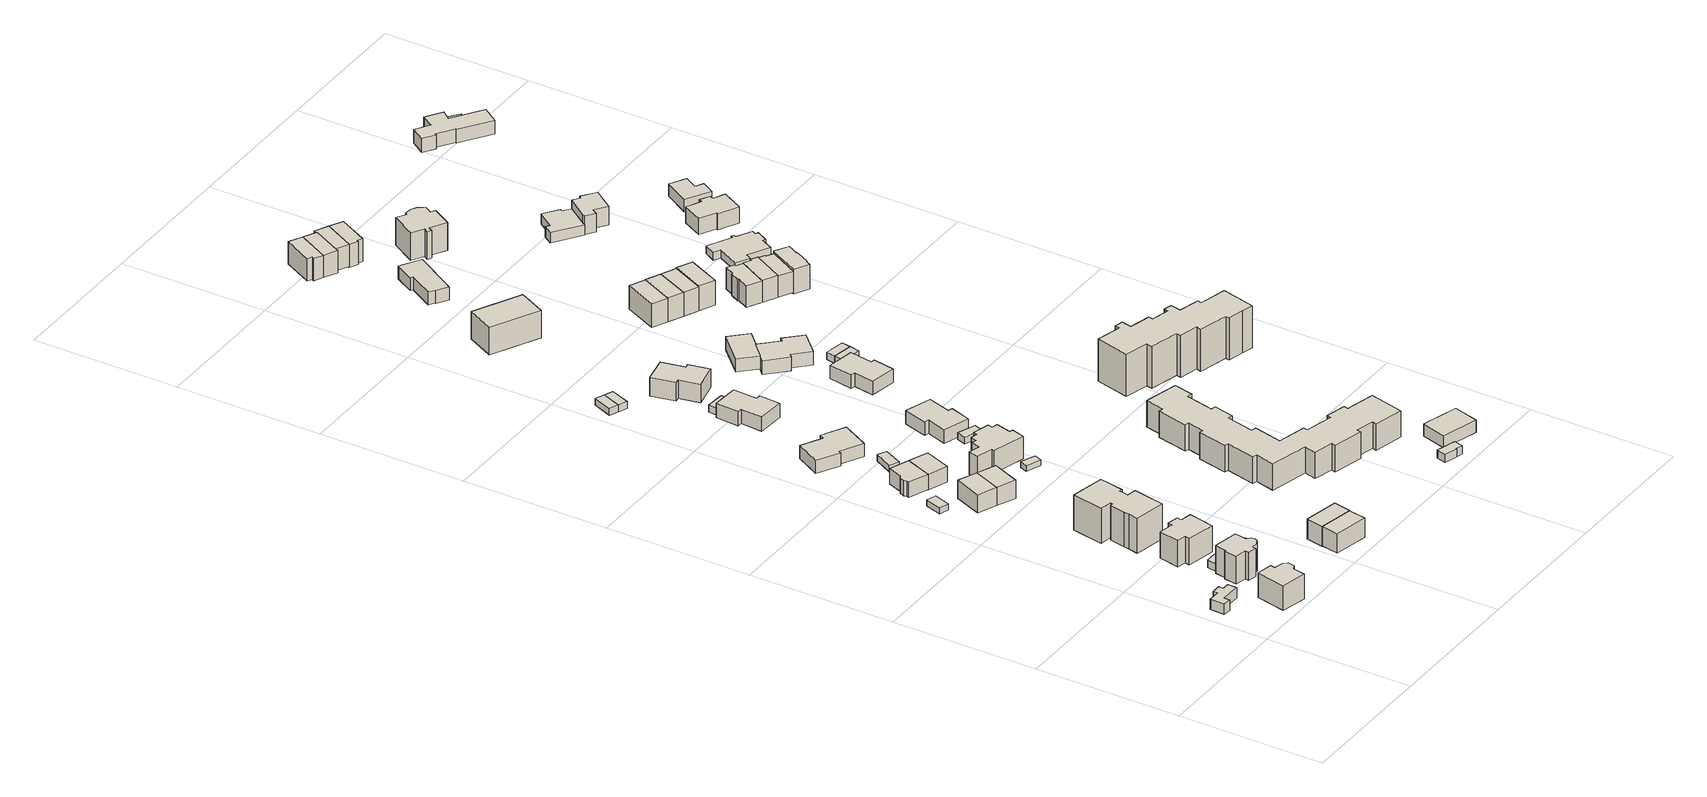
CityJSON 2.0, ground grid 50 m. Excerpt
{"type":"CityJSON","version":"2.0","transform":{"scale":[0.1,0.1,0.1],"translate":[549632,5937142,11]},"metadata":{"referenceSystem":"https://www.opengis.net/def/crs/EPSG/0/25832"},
"CityObjects":{
"building1":{"type":"Building","attributes":{"Gemeindeschluessel":"02200227","Geometrietyp2DReferenz":"3000","BezugspunktDach":"2000","function":"31001_1010","measuredHeight":4.36,"storeysAboveGround":1},"address":[{"country":"Germany","locality":"Hamburg","thoroughfareName":"Flerrentwiete","postcode":"22559"}],"geometry":[{"type":"Solid","lod":"1","boundaries":[[[[0,1,2,3,4,5,6,7,8,9]],[[10,11,12,13,14,15,16,17,18,19]],[[8,10,19,9]],[[7,11,10,8]],[[6,12,11,7]],[[5,13,12,6]],[[4,14,13,5]],[[3,15,14,4]],[[2,16,15,3]],[[1,17,16,2]],[[0,18,17,1]],[[9,19,18,0]]]]}]},
"building2":{"type":"Building","attributes":{"Gemeindeschluessel":"02200227","Geometrietyp2DReferenz":"3000","BezugspunktDach":"2000","function":"31001_1010","measuredHeight":10.06,"storeysAboveGround":2},"address":[{"country":"Germany","locality":"Hamburg","thoroughfareNumber":"34","thoroughfareName":"Flerrentwiete","postcode":"22559"}],"geometry":[{"type":"Solid","lod":"1","boundaries":[[[[20,21,22,23,24,25,26,27,28]],[[29,30,31,32,33,34,35,36,37]],[[27,29,37,28]],[[26,30,29,27]],[[25,31,30,26]],[[24,32,31,25]],[[23,33,32,24]],[[22,34,33,23]],[[21,35,34,22]],[[20,36,35,21]],[[28,37,36,20]]]]}]},
"building3":{"type":"Building","attributes":{"Gemeindeschluessel":"02200227","Geometrietyp2DReferenz":"3000","BezugspunktDach":"2000","function":"31001_1010","measuredHeight":10.99,"storeysAboveGround":1},"address":[{"country":"Germany","locality":"Hamburg","thoroughfareNumber":"32","thoroughfareName":"Flerrentwiete","postcode":"22559"}],"geometry":[{"type":"Solid","lod":"1","boundaries":[[[[38,39,40,41,42,43,44,45,46,47,48,49,50,51,52,53,54,55,56,57,58,59]],[[60,61,62,63,64,65,66,67,68,69,70,71,72,73,74,75,76,77,78,79,80,81]],[[58,60,81,59]],[[57,61,60,58]],[[56,62,61,57]],[[55,63,62,56]],[[54,64,63,55]],[[53,65,64,54]],[[52,66,65,53]],[[51,67,66,52]],[[50,68,67,51]],[[49,69,68,50]],[[48,70,69,49]],[[47,71,70,48]],[[46,72,71,47]],[[45,73,72,46]],[[44,74,73,45]],[[43,75,74,44]],[[42,76,75,43]],[[41,77,76,42]],[[40,78,77,41]],[[39,79,78,40]],[[38,80,79,39]],[[59,81,80,38]]]]}]},
"building4":{"type":"Building","attributes":{"Gemeindeschluessel":"02200227","Geometrietyp2DReferenz":"3000","BezugspunktDach":"2000","function":"31001_2460","measuredHeight":2.75,"storeysAboveGround":1},"address":[{"country":"Germany","locality":"Hamburg","thoroughfareName":"Flerrentwiete","postcode":"22559"}],"geometry":[{"type":"Solid","lod":"1","boundaries":[[[[82,83,84,85]],[[86,87,88,89]],[[84,86,89,85]],[[83,87,86,84]],[[82,88,87,83]],[[85,89,88,82]]]]}]},
"building5":{"type":"Building","attributes":{"Gemeindeschluessel":"02200227","Geometrietyp2DReferenz":"3000","BezugspunktDach":"2000","function":"31001_1010","measuredHeight":9.28,"storeysAboveGround":1},"address":[{"country":"Germany","locality":"Hamburg","thoroughfareNumber":"30","thoroughfareName":"Flerrentwiete","postcode":"22559"}],"geometry":[{"type":"Solid","lod":"1","boundaries":[[[[90,91,92,93,94,95,96,97,98,99]],[[100,101,102,103,104,105,106,107,108,109]],[[98,100,109,99]],[[97,101,100,98]],[[96,102,101,97]],[[95,103,102,96]],[[94,104,103,95]],[[93,105,104,94]],[[92,106,105,93]],[[91,107,106,92]],[[90,108,107,91]],[[99,109,108,90]]]]}]},
"building6":{"type":"Building","attributes":{"Gemeindeschluessel":"02200227","Geometrietyp2DReferenz":"3000","BezugspunktDach":"2000","function":"31001_2460","measuredHeight":2.24,"storeysAboveGround":1},"address":[{"country":"Germany","locality":"Hamburg","thoroughfareName":"Flerrentwiete","postcode":"22559"}],"geometry":[{"type":"Solid","lod":"1","boundaries":[[[[110,111,112,113]],[[114,115,116,117]],[[112,114,117,113]],[[111,115,114,112]],[[110,116,115,111]],[[113,117,116,110]]]]}]},
"building7":{"type":"Building","attributes":{"Gemeindeschluessel":"02200227","Geometrietyp2DReferenz":"3000","BezugspunktDach":"2000","function":"31001_1010","measuredHeight":13.68,"storeysAboveGround":2},"address":[{"country":"Germany","locality":"Hamburg","thoroughfareNumber":"28","thoroughfareName":"Flerrentwiete","postcode":"22559"}],"geometry":[{"type":"Solid","lod":"1","boundaries":[[[[118,119,120,121,122,123,124,125,126,127,128,129,130,131,132]],[[133,134,135,136,137,138,139,140,141,142,143,144,145,146,147]],[[131,133,147,132]],[[130,134,133,131]],[[129,135,134,130]],[[128,136,135,129]],[[127,137,136,128]],[[126,138,137,127]],[[125,139,138,126]],[[124,140,139,125]],[[123,141,140,124]],[[122,142,141,123]],[[121,143,142,122]],[[120,144,143,121]],[[119,145,144,120]],[[118,146,145,119]],[[132,147,146,118]]]]}]},
"building8":{"type":"Building","attributes":{"Gemeindeschluessel":"02200227","Geometrietyp2DReferenz":"3000","BezugspunktDach":"2000","function":"31001_1010","measuredHeight":8.77,"storeysAboveGround":1},"address":[{"country":"Germany","locality":"Hamburg","thoroughfareNumber":"6","thoroughfareName":"Hartkrögen","postcode":"22559"}],"geometry":[{"type":"Solid","lod":"1","boundaries":[[[[148,149,150,151]],[[152,153,154,155]],[[150,152,155,151]],[[149,153,152,150]],[[148,154,153,149]],[[151,155,154,148]]]]}]},
"building9":{"type":"Building","attributes":{"Gemeindeschluessel":"02200227","Geometrietyp2DReferenz":"3000","BezugspunktDach":"2000","function":"31001_1010","measuredHeight":7.02,"storeysAboveGround":1},"address":[{"country":"Germany","locality":"Hamburg","thoroughfareNumber":"22b","thoroughfareName":"Flerrentwiete","postcode":"22559"}],"geometry":[{"type":"Solid","lod":"1","boundaries":[[[[156,157,158,159,160,161,162,163]],[[164,165,166,167,168,169,170,171]],[[162,164,171,163]],[[161,165,164,162]],[[160,166,165,161]],[[159,167,166,160]],[[158,168,167,159]],[[157,169,168,158]],[[156,170,169,157]],[[163,171,170,156]]]]}]},
"building10":{"type":"Building","attributes":{"Gemeindeschluessel":"02200227","Geometrietyp2DReferenz":"3000","BezugspunktDach":"2000","function":"31001_1010","measuredHeight":8.73,"storeysAboveGround":1},"address":[{"country":"Germany","locality":"Hamburg","thoroughfareNumber":"4","thoroughfareName":"Hartkrögen","postcode":"22559"}],"geometry":[{"type":"Solid","lod":"1","boundaries":[[[[149,172,173,150]],[[174,175,153,152]],[[173,174,152,150]],[[172,175,174,173]],[[149,153,175,172]],[[150,152,153,149]]]]}]},
"building11":{"type":"Building","attributes":{"Gemeindeschluessel":"02200227","Geometrietyp2DReferenz":"3000","BezugspunktDach":"2000","function":"31001_1010","measuredHeight":8.07,"storeysAboveGround":2},"address":[{"country":"Germany","locality":"Hamburg","thoroughfareNumber":"33b","thoroughfareName":"Flerrentwiete","postcode":"22559"}],"geometry":[{"type":"Solid","lod":"1","boundaries":[[[[176,177,178,179]],[[180,181,182,183]],[[178,180,183,179]],[[177,181,180,178]],[[176,182,181,177]],[[179,183,182,176]]]]}]},
"building12":{"type":"Building","attributes":{"Gemeindeschluessel":"02200227","Geometrietyp2DReferenz":"3000","BezugspunktDach":"2000","function":"31001_1010","measuredHeight":7.25,"storeysAboveGround":1},"address":[{"country":"Germany","locality":"Hamburg","thoroughfareNumber":"22a","thoroughfareName":"Flerrentwiete","postcode":"22559"}],"geometry":[{"type":"Solid","lod":"1","boundaries":[[[[184,185,186,187]],[[169,188,189,170]],[[186,169,170,187]],[[185,188,169,186]],[[184,189,188,185]],[[187,170,189,184]]]]}]},
"building13":{"type":"Building","attributes":{"Gemeindeschluessel":"02200227","Geometrietyp2DReferenz":"3000","BezugspunktDach":"2000","function":"31001_1010","measuredHeight":8.17,"storeysAboveGround":2},"address":[{"country":"Germany","locality":"Hamburg","thoroughfareNumber":"33a","thoroughfareName":"Flerrentwiete","postcode":"22559"}],"geometry":[{"type":"Solid","lod":"1","boundaries":[[[[190,191,192,193]],[[194,195,196,197]],[[192,194,197,193]],[[191,195,194,192]],[[190,196,195,191]],[[193,197,196,190]]]]}]},
"building14":{"type":"Building","attributes":{"Gemeindeschluessel":"02200227","Geometrietyp2DReferenz":"3000","BezugspunktDach":"2000","function":"31001_1010","measuredHeight":5.78,"storeysAboveGround":1},"address":[{"country":"Germany","locality":"Hamburg","thoroughfareNumber":"1","thoroughfareName":"Beim Dorfgraben","postcode":"22559"}],"geometry":[{"type":"Solid","lod":"1","boundaries":[[[[198,199,200,201,202,203,204,205]],[[206,207,208,209,210,211,212,213]],[[204,206,213,205]],[[203,207,206,204]],[[202,208,207,203]],[[201,209,208,202]],[[200,210,209,201]],[[199,211,210,200]],[[198,212,211,199]],[[205,213,212,198]]]]}]},
"building15":{"type":"Building","attributes":{"Gemeindeschluessel":"02200227","Geometrietyp2DReferenz":"3000","BezugspunktDach":"2000","function":"31001_2460","measuredHeight":2.35,"storeysAboveGround":1},"address":[{"country":"Germany","locality":"Hamburg","thoroughfareName":"Beim Dorfgraben","postcode":"22559"}],"geometry":[{"type":"Solid","lod":"1","boundaries":[[[[214,215,216,217]],[[218,219,220,221]],[[216,218,221,217]],[[215,219,218,216]],[[214,220,219,215]],[[217,221,220,214]]]]}]},
"building16":{"type":"Building","attributes":{"Gemeindeschluessel":"02200227","Geometrietyp2DReferenz":"3000","BezugspunktDach":"2000","function":"31001_1010","measuredHeight":11.66,"storeysAboveGround":2},"address":[{"country":"Germany","locality":"Hamburg","thoroughfareNumber":"22","thoroughfareName":"Flerrentwiete","postcode":"22559"}],"geometry":[{"type":"Solid","lod":"1","boundaries":[[[[222,223,224,225,226,227,228,229,230,231,232,233,234,235,236,237]],[[238,239,240,241,242,243,244,245,246,247,248,249,250,251,252,253]],[[236,238,253,237]],[[235,239,238,236]],[[234,240,239,235]],[[233,241,240,234]],[[232,242,241,233]],[[231,243,242,232]],[[230,244,243,231]],[[229,245,244,230]],[[228,246,245,229]],[[227,247,246,228]],[[226,248,247,227]],[[225,249,248,226]],[[224,250,249,225]],[[223,251,250,224]],[[222,252,251,223]],[[237,253,252,222]]]]}]},
"building17":{"type":"Building","attributes":{"Gemeindeschluessel":"02200227","Geometrietyp2DReferenz":"3000","BezugspunktDach":"2000","function":"31001_2460","measuredHeight":2.43,"storeysAboveGround":1},"address":[{"country":"Germany","locality":"Hamburg","thoroughfareName":"Beim Dorfgraben","postcode":"22559"}],"geometry":[{"type":"Solid","lod":"1","boundaries":[[[[254,255,256,257]],[[258,259,260,261]],[[256,258,261,257]],[[255,259,258,256]],[[254,260,259,255]],[[257,261,260,254]]]]}]},
"building18":{"type":"Building","attributes":{"Gemeindeschluessel":"02200227","Geometrietyp2DReferenz":"3000","BezugspunktDach":"2000","function":"31001_2460","measuredHeight":2.04,"storeysAboveGround":1},"address":[{"country":"Germany","locality":"Hamburg","thoroughfareName":"Flerrentwiete","postcode":"22559"}],"geometry":[{"type":"Solid","lod":"1","boundaries":[[[[262,263,264,265]],[[266,267,268,269]],[[264,266,269,265]],[[263,267,266,264]],[[262,268,267,263]],[[265,269,268,262]]]]}]},
"building19":{"type":"Building","attributes":{"Gemeindeschluessel":"02200227","Geometrietyp2DReferenz":"3000","BezugspunktDach":"2000","function":"31001_2460","measuredHeight":2.45,"storeysAboveGround":1},"address":[{"country":"Germany","locality":"Hamburg","thoroughfareName":"Beim Dorfgraben","postcode":"22559"}],"geometry":[{"type":"Solid","lod":"1","boundaries":[[[[270,271,272,273]],[[274,275,259,258]],[[272,274,258,273]],[[271,275,274,272]],[[270,259,275,271]],[[273,258,259,270]]]]}]},
"building20":{"type":"Building","attributes":{"Gemeindeschluessel":"02200227","Geometrietyp2DReferenz":"3000","BezugspunktDach":"2000","function":"31001_1010","measuredHeight":5.91,"storeysAboveGround":1},"address":[{"country":"Germany","locality":"Hamburg","thoroughfareNumber":"4","thoroughfareName":"Beim Dorfgraben","postcode":"22559"}],"geometry":[{"type":"Solid","lod":"1","boundaries":[[[[276,277,278,279,280,281,282,283,284]],[[285,286,287,288,289,290,291,292,293]],[[283,285,293,284]],[[282,286,285,283]],[[281,287,286,282]],[[280,288,287,281]],[[279,289,288,280]],[[278,290,289,279]],[[277,291,290,278]],[[276,292,291,277]],[[284,293,292,276]]]]}]},
"building21":{"type":"Building","attributes":{"Gemeindeschluessel":"02200227","Geometrietyp2DReferenz":"3000","BezugspunktDach":"2000","function":"31001_2460","measuredHeight":2.47,"storeysAboveGround":1},"address":[{"country":"Germany","locality":"Hamburg","thoroughfareName":"Beim Dorfgraben","postcode":"22559"}],"geometry":[{"type":"Solid","lod":"1","boundaries":[[[[294,295,296,297]],[[298,299,300,301]],[[296,298,301,297]],[[295,299,298,296]],[[294,300,299,295]],[[297,301,300,294]]]]}]},
"building22":{"type":"Building","attributes":{"Gemeindeschluessel":"02200227","Geometrietyp2DReferenz":"3000","BezugspunktDach":"2000","function":"31001_2460","measuredHeight":2.36,"storeysAboveGround":1},"address":[{"country":"Germany","locality":"Hamburg","thoroughfareName":"Flerrentwiete","postcode":"22559"}],"geometry":[{"type":"Solid","lod":"1","boundaries":[[[[302,303,304,305]],[[306,307,308,309]],[[304,306,309,305]],[[303,307,306,304]],[[302,308,307,303]],[[305,309,308,302]]]]}]},
"building23":{"type":"Building","attributes":{"Gemeindeschluessel":"02200227","Geometrietyp2DReferenz":"3000","BezugspunktDach":"2000","function":"31001_1010","measuredHeight":7.57,"storeysAboveGround":1},"address":[{"country":"Germany","locality":"Hamburg","thoroughfareNumber":"2","thoroughfareName":"Beim Dorfgraben","postcode":"22559"}],"geometry":[{"type":"Solid","lod":"1","boundaries":[[[[310,311,312,313,314,315,316,317]],[[318,319,320,321,322,323,324,325]],[[316,318,325,317]],[[315,319,318,316]],[[314,320,319,315]],[[313,321,320,314]],[[312,322,321,313]],[[311,323,322,312]],[[310,324,323,311]],[[317,325,324,310]]]]}]},
"building24":{"type":"Building","attributes":{"Gemeindeschluessel":"02200227","Geometrietyp2DReferenz":"3000","BezugspunktDach":"2000","function":"31001_1010","measuredHeight":5.74,"storeysAboveGround":1},"address":[{"country":"Germany","locality":"Hamburg","thoroughfareNumber":"14","thoroughfareName":"Flerrentwiete","postcode":"22559"}],"geometry":[{"type":"Solid","lod":"1","boundaries":[[[[326,327,328,329,330,331,332,333]],[[334,335,336,337,338,339,340,341]],[[332,334,341,333]],[[331,335,334,332]],[[330,336,335,331]],[[329,337,336,330]],[[328,338,337,329]],[[327,339,338,328]],[[326,340,339,327]],[[333,341,340,326]]]]}]},
"building25":{"type":"Building","attributes":{"Gemeindeschluessel":"02200227","Geometrietyp2DReferenz":"3000","BezugspunktDach":"2000","function":"31001_1010","measuredHeight":10.52,"storeysAboveGround":2},"address":[{"country":"Germany","locality":"Hamburg","thoroughfareNumber":"81a","thoroughfareName":"Wedeler Landstraße","postcode":"22559"}],"geometry":[{"type":"Solid","lod":"1","boundaries":[[[[342,343,344,345]],[[346,347,348,349]],[[344,346,349,345]],[[343,347,346,344]],[[342,348,347,343]],[[345,349,348,342]]]]}]},
"building26":{"type":"Building","attributes":{"Gemeindeschluessel":"02200227","Geometrietyp2DReferenz":"3000","BezugspunktDach":"2000","function":"31001_1010","measuredHeight":9.38,"storeysAboveGround":3},"address":[{"country":"Germany","locality":"Hamburg","thoroughfareNumber":"17","thoroughfareName":"Flerrentwiete","postcode":"22559"}],"geometry":[{"type":"Solid","lod":"1","boundaries":[[[[350,351,352,353,354,355,356,357,358,359,360,361,362,363,364,365,366,367,368,369,370,371,372,373,374,375,376,377,378,379,380,381,382,383,384,385,386,387]],[[388,389,390,391,392,393,394,395,396,397,398,399,400,401,402,403,404,405,406,407,408,409,410,411,412,413,414,415,416,417,418,419,420,421,422,423,424,425]],[[386,388,425,387]],[[385,389,388,386]],[[384,390,389,385]],[[383,391,390,384]],[[382,392,391,383]],[[381,393,392,382]],[[380,394,393,381]],[[379,395,394,380]],[[378,396,395,379]],[[377,397,396,378]],[[376,398,397,377]],[[375,399,398,376]],[[374,400,399,375]],[[373,401,400,374]],[[372,402,401,373]],[[371,403,402,372]],[[370,404,403,371]],[[369,405,404,370]],[[368,406,405,369]],[[367,407,406,368]],[[366,408,407,367]],[[365,409,408,366]],[[364,410,409,365]],[[363,411,410,364]],[[362,412,411,363]],[[361,413,412,362]],[[360,414,413,361]],[[359,415,414,360]],[[358,416,415,359]],[[357,417,416,358]],[[356,418,417,357]],[[355,419,418,356]],[[354,420,419,355]],[[353,421,420,354]],[[352,422,421,353]],[[351,423,422,352]],[[350,424,423,351]],[[387,425,424,350]]]]}]},
"building27":{"type":"Building","attributes":{"Gemeindeschluessel":"02200227","Geometrietyp2DReferenz":"3000","BezugspunktDach":"2000","function":"31001_1010","measuredHeight":5.74,"storeysAboveGround":1},"address":[{"country":"Germany","locality":"Hamburg","thoroughfareNumber":"12","thoroughfareName":"Flerrentwiete","postcode":"22559"}],"geometry":[{"type":"Solid","lod":"1","boundaries":[[[[426,427,428,429,430,431,432,433]],[[434,435,436,437,438,439,440,441]],[[432,434,441,433]],[[431,435,434,432]],[[430,436,435,431]],[[429,437,436,430]],[[428,438,437,429]],[[427,439,438,428]],[[426,440,439,427]],[[433,441,440,426]]]]}]},
"building28":{"type":"Building","attributes":{"Gemeindeschluessel":"02200227","Geometrietyp2DReferenz":"3000","BezugspunktDach":"2000","function":"31001_1010","measuredHeight":6.21,"storeysAboveGround":1},"address":[{"country":"Germany","locality":"Hamburg","thoroughfareName":"Flerrentwiete","postcode":"22559"}],"geometry":[{"type":"Solid","lod":"1","boundaries":[[[[442,443,444,445,446,447]],[[448,449,450,451,452,453]],[[446,448,453,447]],[[445,449,448,446]],[[444,450,449,445]],[[443,451,450,444]],[[442,452,451,443]],[[447,453,452,442]]]]}]},
"building29":{"type":"Building","attributes":{"Gemeindeschluessel":"02200227","Geometrietyp2DReferenz":"3000","BezugspunktDach":"2000","function":"31001_2460","measuredHeight":2.89,"storeysAboveGround":1},"address":[{"country":"Germany","locality":"Hamburg","thoroughfareName":"Nagelshof","postcode":"22559"}],"geometry":[{"type":"Solid","lod":"1","boundaries":[[[[454,455,456,457,458,459]],[[460,461,462,463,464,465]],[[458,460,465,459]],[[457,461,460,458]],[[456,462,461,457]],[[455,463,462,456]],[[454,464,463,455]],[[459,465,464,454]]]]}]},
"building30":{"type":"Building","attributes":{"Gemeindeschluessel":"02200227","Geometrietyp2DReferenz":"3000","BezugspunktDach":"2000","function":"31001_1010","measuredHeight":5.8,"storeysAboveGround":1},"address":[{"country":"Germany","locality":"Hamburg","thoroughfareNumber":"10","thoroughfareName":"Flerrentwiete","postcode":"22559"}],"geometry":[{"type":"Solid","lod":"1","boundaries":[[[[466,467,468,469,470,471,472,473,474,475]],[[476,477,478,479,480,481,482,450,449,448]],[[474,476,448,475]],[[473,477,476,474]],[[472,478,477,473]],[[471,479,478,472]],[[470,480,479,471]],[[469,481,480,470]],[[468,482,481,469]],[[467,450,482,468]],[[466,449,450,467]],[[475,448,449,466]]]]}]},
"building31":{"type":"Building","attributes":{"Gemeindeschluessel":"02200227","Geometrietyp2DReferenz":"3000","BezugspunktDach":"2000","function":"31001_2460","measuredHeight":2.45,"storeysAboveGround":1},"address":[{"country":"Germany","locality":"Hamburg","thoroughfareName":"Flerrentwiete","postcode":"22559"}],"geometry":[{"type":"Solid","lod":"1","boundaries":[[[[483,484,485,486]],[[487,488,489,490]],[[485,487,490,486]],[[484,488,487,485]],[[483,489,488,484]],[[486,490,489,483]]]]}]},
"building32":{"type":"Building","attributes":{"Gemeindeschluessel":"02200227","Geometrietyp2DReferenz":"3000","BezugspunktDach":"2000","function":"31001_2460","measuredHeight":2.46,"storeysAboveGround":1},"address":[{"country":"Germany","locality":"Hamburg","thoroughfareName":"Flerrentwiete","postcode":"22559"}],"geometry":[{"type":"Solid","lod":"1","boundaries":[[[[491,492,484,483]],[[488,493,494,489]],[[484,488,489,483]],[[492,493,488,484]],[[491,494,493,492]],[[483,489,494,491]]]]}]},
"building33":{"type":"Building","attributes":{"Gemeindeschluessel":"02200227","Geometrietyp2DReferenz":"3000","BezugspunktDach":"2000","function":"31001_1010","measuredHeight":5.33,"storeysAboveGround":1},"address":[{"country":"Germany","locality":"Hamburg","thoroughfareNumber":"34","thoroughfareName":"Nagelshof","postcode":"22559"}],"geometry":[{"type":"Solid","lod":"1","boundaries":[[[[495,496,497,498]],[[499,500,501,502]],[[497,499,502,498]],[[496,500,499,497]],[[495,501,500,496]],[[498,502,501,495]]]]}]},
"building34":{"type":"Building","attributes":{"Gemeindeschluessel":"02200227","Geometrietyp2DReferenz":"3000","BezugspunktDach":"2000","function":"31001_1010","measuredHeight":9.73,"storeysAboveGround":2},"address":[{"country":"Germany","locality":"Hamburg","thoroughfareNumber":"85d","thoroughfareName":"Wedeler Landstraße","postcode":"22559"}],"geometry":[{"type":"Solid","lod":"1","boundaries":[[[[503,504,505,506,507,508]],[[509,510,511,512,513,514]],[[507,509,514,508]],[[506,510,509,507]],[[505,511,510,506]],[[504,512,511,505]],[[503,513,512,504]],[[508,514,513,503]]]]}]},
"building35":{"type":"Building","attributes":{"Gemeindeschluessel":"02200227","Geometrietyp2DReferenz":"3000","BezugspunktDach":"2000","function":"31001_1100","measuredHeight":4.49,"storeysAboveGround":1},"address":[{"country":"Germany","locality":"Hamburg","thoroughfareNumber":"83a","thoroughfareName":"Wedeler Landstraße","postcode":"22559"}],"geometry":[{"type":"Solid","lod":"1","boundaries":[[[[515,516,517,518,519,520,521,522]],[[523,524,525,526,527,528,529,530]],[[521,523,530,522]],[[520,524,523,521]],[[519,525,524,520]],[[518,526,525,519]],[[517,527,526,518]],[[516,528,527,517]],[[515,529,528,516]],[[522,530,529,515]]]]}]},
"building36":{"type":"Building","attributes":{"Gemeindeschluessel":"02200227","Geometrietyp2DReferenz":"3000","BezugspunktDach":"2000","function":"31001_1010","measuredHeight":10.45,"storeysAboveGround":2},"address":[{"country":"Germany","locality":"Hamburg","thoroughfareNumber":"77d","thoroughfareName":"Wedeler Landstraße","postcode":"22559"}],"geometry":[{"type":"Solid","lod":"1","boundaries":[[[[531,532,533,534]],[[535,536,537,538]],[[533,535,538,534]],[[532,536,535,533]],[[531,537,536,532]],[[534,538,537,531]]]]}]},
"building37":{"type":"Building","attributes":{"Gemeindeschluessel":"02200227","Geometrietyp2DReferenz":"3000","BezugspunktDach":"2000","function":"31001_1010","measuredHeight":9.72,"storeysAboveGround":2},"address":[{"country":"Germany","locality":"Hamburg","thoroughfareNumber":"85c","thoroughfareName":"Wedeler Landstraße","postcode":"22559"}],"geometry":[{"type":"Solid","lod":"1","boundaries":[[[[504,539,540,541,542,505]],[[543,544,545,546,512,511]],[[542,543,511,505]],[[541,544,543,542]],[[540,545,544,541]],[[539,546,545,540]],[[504,512,546,539]],[[505,511,512,504]]]]}]},
"building38":{"type":"Building","attributes":{"Gemeindeschluessel":"02200227","Geometrietyp2DReferenz":"3000","BezugspunktDach":"2000","function":"31001_1010","measuredHeight":10.97,"storeysAboveGround":2},"address":[{"country":"Germany","locality":"Hamburg","thoroughfareNumber":"77c","thoroughfareName":"Wedeler Landstraße","postcode":"22559"}],"geometry":[{"type":"Solid","lod":"1","boundaries":[[[[532,547,548,533]],[[549,550,551,552]],[[548,549,552,533]],[[547,550,549,548]],[[532,551,550,547]],[[533,552,551,532]]]]}]},
"building39":{"type":"Building","attributes":{"Gemeindeschluessel":"02200227","Geometrietyp2DReferenz":"3000","BezugspunktDach":"2000","function":"31001_1010","measuredHeight":9.65,"storeysAboveGround":2},"address":[{"country":"Germany","locality":"Hamburg","thoroughfareNumber":"85b","thoroughfareName":"Wedeler Landstraße","postcode":"22559"}],"geometry":[{"type":"Solid","lod":"1","boundaries":[[[[553,554,555,556,557,558]],[[559,560,561,546,545,544]],[[557,559,544,558]],[[556,560,559,557]],[[555,561,560,556]],[[554,546,561,555]],[[553,545,546,554]],[[558,544,545,553]]]]}]},
"building40":{"type":"Building","attributes":{"Gemeindeschluessel":"02200227","Geometrietyp2DReferenz":"3000","BezugspunktDach":"2000","function":"31001_1010","measuredHeight":11,"storeysAboveGround":2},"address":[{"country":"Germany","locality":"Hamburg","thoroughfareNumber":"77b","thoroughfareName":"Wedeler Landstraße","postcode":"22559"}],"geometry":[{"type":"Solid","lod":"1","boundaries":[[[[547,562,563,548]],[[564,565,550,549]],[[563,564,549,548]],[[562,565,564,563]],[[547,550,565,562]],[[548,549,550,547]]]]}]},
"building41":{"type":"Building","attributes":{"Gemeindeschluessel":"02200227","Geometrietyp2DReferenz":"3000","BezugspunktDach":"2000","function":"31001_1010","measuredHeight":9.93,"storeysAboveGround":2},"address":[{"country":"Germany","locality":"Hamburg","thoroughfareNumber":"85a","thoroughfareName":"Wedeler Landstraße","postcode":"22559"}],"geometry":[{"type":"Solid","lod":"1","boundaries":[[[[566,567,568,569,570,571]],[[572,573,574,575,560,559]],[[570,572,559,571]],[[569,573,572,570]],[[568,574,573,569]],[[567,575,574,568]],[[566,560,575,567]],[[571,559,560,566]]]]}]},
"building42":{"type":"Building","attributes":{"Gemeindeschluessel":"02200227","Geometrietyp2DReferenz":"3000","BezugspunktDach":"2000","function":"31001_1010","measuredHeight":14.81,"storeysAboveGround":5},"address":[{"country":"Germany","locality":"Hamburg","thoroughfareNumber":"22","thoroughfareName":"Nagelshof","postcode":"22559"}],"geometry":[{"type":"Solid","lod":"1","boundaries":[[[[576,577,578,579,580,581,582,583,584,585,586,587,588,589,590,591,592,593,594,595,596,597,598,599,600]],[[601,602,603,604,605,606,607,608,609,610,611,612,613,614,615,616,617,618,619,620,621,622,623,624,625]],[[599,601,625,600]],[[598,602,601,599]],[[597,603,602,598]],[[596,604,603,597]],[[595,605,604,596]],[[594,606,605,595]],[[593,607,606,594]],[[592,608,607,593]],[[591,609,608,592]],[[590,610,609,591]],[[589,611,610,590]],[[588,612,611,589]],[[587,613,612,588]],[[586,614,613,587]],[[585,615,614,586]],[[584,616,615,585]],[[583,617,616,584]],[[582,618,617,583]],[[581,619,618,582]],[[580,620,619,581]],[[579,621,620,580]],[[578,622,621,579]],[[577,623,622,578]],[[576,624,623,577]],[[600,625,624,576]]]]}]},
"building43":{"type":"Building","attributes":{"Gemeindeschluessel":"02200227","Geometrietyp2DReferenz":"3000","BezugspunktDach":"2000","function":"31001_1010","measuredHeight":10.74,"storeysAboveGround":2},"address":[{"country":"Germany","locality":"Hamburg","thoroughfareNumber":"77a","thoroughfareName":"Wedeler Landstraße","postcode":"22559"}],"geometry":[{"type":"Solid","lod":"1","boundaries":[[[[563,562,626,627]],[[628,629,630,631]],[[626,628,631,627]],[[562,629,628,626]],[[563,630,629,562]],[[627,631,630,563]]]]}]},
"building44":{"type":"Building","attributes":{"Gemeindeschluessel":"02200227","Geometrietyp2DReferenz":"3000","BezugspunktDach":"2000","function":"31001_1010","measuredHeight":9.01,"storeysAboveGround":2},"address":[{"country":"Germany","locality":"Hamburg","thoroughfareNumber":"8d","thoroughfareName":"Flerrentwiete","postcode":"22559"}],"geometry":[{"type":"Solid","lod":"1","boundaries":[[[[632,633,634,635,636,637,638,639,640,641]],[[642,643,644,645,646,647,648,649,650,651]],[[640,642,651,641]],[[639,643,642,640]],[[638,644,643,639]],[[637,645,644,638]],[[636,646,645,637]],[[635,647,646,636]],[[634,648,647,635]],[[633,649,648,634]],[[632,650,649,633]],[[641,651,650,632]]]]}]},
"building45":{"type":"Building","attributes":{"Gemeindeschluessel":"02200227","Geometrietyp2DReferenz":"3000","BezugspunktDach":"2000","function":"31001_1010","measuredHeight":10.32,"storeysAboveGround":2},"address":[{"country":"Germany","locality":"Hamburg","thoroughfareNumber":"83","thoroughfareName":"Wedeler Landstraße","postcode":"22559"}],"geometry":[{"type":"Solid","lod":"1","boundaries":[[[[652,653,654,655,656,657,658,659,660,661,662,663,664,665]],[[666,667,668,669,670,671,672,673,674,675,676,677,678,679]],[[664,666,679,665]],[[663,667,666,664]],[[662,668,667,663]],[[661,669,668,662]],[[660,670,669,661]],[[659,671,670,660]],[[658,672,671,659]],[[657,673,672,658]],[[656,674,673,657]],[[655,675,674,656]],[[654,676,675,655]],[[653,677,676,654]],[[652,678,677,653]],[[665,679,678,652]]]]}]},
"building46":{"type":"Building","attributes":{"Gemeindeschluessel":"02200227","Geometrietyp2DReferenz":"3000","BezugspunktDach":"2000","function":"31001_1010","measuredHeight":9.21,"storeysAboveGround":2},"address":[{"country":"Germany","locality":"Hamburg","thoroughfareNumber":"8c","thoroughfareName":"Flerrentwiete","postcode":"22559"}],"geometry":[{"type":"Solid","lod":"1","boundaries":[[[[637,680,681,682,683,638]],[[684,685,686,687,688,689]],[[683,684,689,638]],[[682,685,684,683]],[[681,686,685,682]],[[680,687,686,681]],[[637,688,687,680]],[[638,689,688,637]]]]}]},
"building47":{"type":"Building","attributes":{"Gemeindeschluessel":"02200227","Geometrietyp2DReferenz":"3000","BezugspunktDach":"2000","function":"31001_1010","measuredHeight":9.19,"storeysAboveGround":2},"address":[{"country":"Germany","locality":"Hamburg","thoroughfareNumber":"8b","thoroughfareName":"Flerrentwiete","postcode":"22559"}],"geometry":[{"type":"Solid","lod":"1","boundaries":[[[[682,690,691,692,693,683]],[[694,695,696,697,698,699]],[[693,694,699,683]],[[692,695,694,693]],[[691,696,695,692]],[[690,697,696,691]],[[682,698,697,690]],[[683,699,698,682]]]]}]},
"building48":{"type":"Building","attributes":{"Gemeindeschluessel":"02200227","Geometrietyp2DReferenz":"3000","BezugspunktDach":"2000","function":"31001_1010","measuredHeight":9.63,"storeysAboveGround":2},"address":[{"country":"Germany","locality":"Hamburg","thoroughfareNumber":"8a","thoroughfareName":"Flerrentwiete","postcode":"22559"}],"geometry":[{"type":"Solid","lod":"1","boundaries":[[[[700,701,702,703,704,705,706,707,708,709]],[[710,711,712,713,714,715,716,717,718,719]],[[708,710,719,709]],[[707,711,710,708]],[[706,712,711,707]],[[705,713,712,706]],[[704,714,713,705]],[[703,715,714,704]],[[702,716,715,703]],[[701,717,716,702]],[[700,718,717,701]],[[709,719,718,700]]]]}]},
"building49":{"type":"Building","attributes":{"Gemeindeschluessel":"02200227","Geometrietyp2DReferenz":"3000","BezugspunktDach":"2000","function":"31001_1010","measuredHeight":3.56,"storeysAboveGround":1},"address":[{"country":"Germany","locality":"Hamburg","thoroughfareNumber":"79","thoroughfareName":"Wedeler Landstraße","postcode":"22559"}],"geometry":[{"type":"Solid","lod":"1","boundaries":[[[[720,721,722,723,724,725,726,727,728]],[[729,730,731,732,733,734,735,736,737]],[[727,729,737,728]],[[726,730,729,727]],[[725,731,730,726]],[[724,732,731,725]],[[723,733,732,724]],[[722,734,733,723]],[[721,735,734,722]],[[720,736,735,721]],[[728,737,736,720]]]]}]},
"building50":{"type":"Building","attributes":{"Gemeindeschluessel":"02200227","Geometrietyp2DReferenz":"3000","BezugspunktDach":"2000","function":"31001_1010","measuredHeight":3.99,"storeysAboveGround":1},"address":[{"country":"Germany","locality":"Hamburg","thoroughfareNumber":"6","thoroughfareName":"Flerrentwiete","postcode":"22559"}],"geometry":[{"type":"Solid","lod":"1","boundaries":[[[[738,739,740,741,742,743,744,745,746,747,748,749,750,751,752,753]],[[754,755,756,757,758,759,760,761,762,763,764,765,766,767,768,769]],[[752,754,769,753]],[[751,755,754,752]],[[750,756,755,751]],[[749,757,756,750]],[[748,758,757,749]],[[747,759,758,748]],[[746,760,759,747]],[[745,761,760,746]],[[744,762,761,745]],[[743,763,762,744]],[[742,764,763,743]],[[741,765,764,742]],[[740,766,765,741]],[[739,767,766,740]],[[738,768,767,739]],[[753,769,768,738]]]]}]},
"building51":{"type":"Building","attributes":{"Gemeindeschluessel":"02200227","Geometrietyp2DReferenz":"3000","BezugspunktDach":"2000","function":"31001_1010","measuredHeight":7.75,"storeysAboveGround":1},"address":[{"country":"Germany","locality":"Hamburg","thoroughfareNumber":"77","thoroughfareName":"Wedeler Landstraße","postcode":"22559"}],"geometry":[{"type":"Solid","lod":"1","boundaries":[[[[770,771,772,773,774,775,776,777,778]],[[779,780,781,782,783,784,785,786,787]],[[777,779,787,778]],[[776,780,779,777]],[[775,781,780,776]],[[774,782,781,775]],[[773,783,782,774]],[[772,784,783,773]],[[771,785,784,772]],[[770,786,785,771]],[[778,787,786,770]]]]}]},
"building52":{"type":"Building","attributes":{"Gemeindeschluessel":"02200227","Geometrietyp2DReferenz":"3000","BezugspunktDach":"2000","function":"31001_1010","measuredHeight":7.83,"storeysAboveGround":1},"address":[{"country":"Germany","locality":"Hamburg","thoroughfareNumber":"4","thoroughfareName":"Flerrentwiete","postcode":"22559"}],"geometry":[{"type":"Solid","lod":"1","boundaries":[[[[788,789,790,791,792,793,794,795,796,797]],[[798,799,800,801,802,803,804,805,806,807]],[[796,798,807,797]],[[795,799,798,796]],[[794,800,799,795]],[[793,801,800,794]],[[792,802,801,793]],[[791,803,802,792]],[[790,804,803,791]],[[789,805,804,790]],[[788,806,805,789]],[[797,807,806,788]]]]}]},
"building53":{"type":"Building","attributes":{"Gemeindeschluessel":"02200227","Geometrietyp2DReferenz":"3000","BezugspunktDach":"2000","function":"31001_1010","measuredHeight":5.81,"storeysAboveGround":1},"address":[{"country":"Germany","locality":"Hamburg","thoroughfareNumber":"2","thoroughfareName":"Flerrentwiete","postcode":"22559"}],"geometry":[{"type":"Solid","lod":"1","boundaries":[[[[808,809,810,811,812,813]],[[814,815,816,817,818,819]],[[812,814,819,813]],[[811,815,814,812]],[[810,816,815,811]],[[809,817,816,810]],[[808,818,817,809]],[[813,819,818,808]]]]}]},
"building54":{"type":"Building","attributes":{"Gemeindeschluessel":"02200227","Geometrietyp2DReferenz":"3000","BezugspunktDach":"2000","function":"31001_1120","measuredHeight":6.51,"storeysAboveGround":1},"address":[{"country":"Germany","locality":"Hamburg","thoroughfareName":"Wedeler Landstraße","postcode":"22559"}],"geometry":[{"type":"Solid","lod":"1","boundaries":[[[[820,821,822,823,824,825,826,827,828,829,830,831]],[[832,833,834,835,836,837,838,839,840,841,842,843]],[[830,832,843,831]],[[829,833,832,830]],[[828,834,833,829]],[[827,835,834,828]],[[826,836,835,827]],[[825,837,836,826]],[[824,838,837,825]],[[823,839,838,824]],[[822,840,839,823]],[[821,841,840,822]],[[820,842,841,821]],[[831,843,842,820]]]]}]},
"building55":{"type":"Building","attributes":{"Gemeindeschluessel":"02200227","Geometrietyp2DReferenz":"3000","BezugspunktDach":"2000","function":"31001_3050","measuredHeight":2.79,"storeysAboveGround":1},"address":[{"country":"Germany","locality":"Hamburg","thoroughfareName":"Wedeler Landstraße","postcode":"22559"}],"geometry":[{"type":"Solid","lod":"1","boundaries":[[[[844,845,846,847]],[[848,849,850,851]],[[846,848,851,847]],[[845,849,848,846]],[[844,850,849,845]],[[847,851,850,844]]]]}]}
},
"vertices":[
[20,209,28],[59,208,28],[59,224,28],[91,223,28],[90,207,28],[115,206,28],[114,175,28],[45,177,28],[44,157,28],[18,159,28],[44,157,65],[45,177,65],[114,175,65],[115,206,65],[90,207,65],[91,223,65],[59,224,65],[59,208,65],[20,209,65],[18,159,65],
[149,122,29],[203,111,29],[199,95,29],[233,87,29],[243,74,29],[239,50,29],[224,43,29],[215,1,29],[127,20,29],[215,1,116],[224,43,116],[239,50,116],[243,74,116],[233,87,116],[199,95,116],[203,111,116],[149,122,116],[127,20,116],
[248,202,30],[245,188,30],[214,194,30],[216,208,30],[177,215,30],[185,260,30],[190,259,30],[197,299,30],[207,297,30],[283,283,30],[275,244,30],[278,244,30],[278,239,30],[283,235,30],[287,230,30],[289,224,30],[289,218,30],[286,212,30],[282,207,30],[276,204,30],[270,203,30],[269,198,30],[270,203,128],[276,204,128],[282,207,128],[286,212,128],[289,218,128],[289,224,128],[287,230,128],[283,235,128],[278,239,128],[278,244,128],[275,244,128],[283,283,128],[207,297,128],[197,299,128],[190,259,128],[185,260,128],[177,215,128],[216,208,128],[214,194,128],[245,188,128],[248,202,128],[269,198,128],
[283,283,28],[207,297,28],[214,338,28],[293,335,28],[214,338,55],[207,297,55],[283,283,55],[293,335,55],
[189,488,25],[240,478,25],[243,493,25],[282,485,25],[278,469,25],[317,461,25],[298,374,25],[202,394,25],[205,411,25],[174,418,25],[205,411,118],[202,394,118],[298,374,118],[317,461,118],[278,469,118],[282,485,118],[243,493,118],[240,478,118],[189,488,118],[174,418,118],
[74,1233,24],[107,1222,24],[88,1167,24],[56,1177,24],[88,1167,46],[107,1222,46],[74,1233,46],[56,1177,46],
[305,672,1],[337,666,1],[316,559,1],[209,580,1],[216,615,1],[219,633,1],[229,686,1],[239,685,1],[241,693,1],[199,701,1],[220,809,1],[231,807,1],[337,786,1],[321,702,1],[311,704,1],[321,702,124],[337,786,124],[231,807,124],[220,809,124],[199,701,124],[241,693,124],[239,685,124],[229,686,124],[219,633,124],[216,615,124],[209,580,124],[316,559,124],[337,666,124],[305,672,124],[311,704,124],
[156,1175,26],[221,1148,26],[182,1055,26],[118,1082,26],[182,1055,90],[221,1148,90],[156,1175,90],[118,1082,90],
[184,1364,27],[150,1275,27],[83,1301,27],[86,1310,27],[83,1318,27],[90,1336,27],[98,1340,27],[117,1389,27],[98,1340,81],[90,1336,81],[83,1318,81],[86,1310,81],[83,1301,81],[150,1275,81],[184,1364,81],[117,1389,81],
[285,1121,26],[246,1028,26],[246,1028,90],[285,1121,90],
[599,26,30],[481,49,30],[492,108,30],[610,85,30],[492,108,98],[481,49,98],[599,26,98],[610,85,98],
[251,1338,26],[217,1249,26],[150,1275,26],[184,1364,26],[217,1249,81],[251,1338,81],
[504,167,29],[622,144,29],[610,85,29],[492,108,29],[610,85,99],[622,144,99],[504,167,99],[492,108,99],
[97,1691,27],[169,1652,27],[178,1669,27],[257,1626,27],[207,1533,27],[131,1575,27],[126,1566,27],[51,1606,27],[126,1566,73],[131,1575,73],[207,1533,73],[257,1626,73],[178,1669,73],[169,1652,73],[97,1691,73],[51,1606,73],
[206,1487,27],[236,1472,27],[205,1410,27],[174,1425,27],[205,1410,50],[236,1472,50],[206,1487,50],[174,1425,50],
[334,1157,25],[337,1167,25],[279,1183,25],[289,1217,25],[328,1206,25],[337,1237,25],[355,1232,25],[361,1254,25],[383,1248,25],[388,1262,25],[446,1246,25],[441,1231,25],[462,1225,25],[448,1173,25],[460,1170,25],[447,1125,25],[460,1170,104],[448,1173,104],[462,1225,104],[441,1231,104],[446,1246,104],[388,1262,104],[383,1248,104],[361,1254,104],[355,1232,104],[337,1237,104],[328,1206,104],[289,1217,104],[279,1183,104],[337,1167,104],[334,1157,104],[447,1125,104],
[34,2366,26],[64,2353,26],[38,2289,26],[8,2301,26],[38,2289,50],[64,2353,50],[34,2366,50],[8,2301,50],
[390,1080,26],[401,1106,26],[451,1085,26],[441,1059,26],[451,1085,46],[401,1106,46],[390,1080,46],[441,1059,46],
[64,2353,25],[94,2341,25],[68,2276,25],[38,2289,25],[68,2276,50],[94,2341,50],
[169,1867,26],[174,1942,26],[158,1943,26],[163,2023,26],[237,2019,26],[255,2018,26],[250,1935,26],[267,1934,26],[262,1862,26],[267,1934,76],[250,1935,76],[255,2018,76],[237,2019,76],[163,2023,76],[158,1943,76],[174,1942,76],[169,1867,76],[262,1862,76],
[175,2056,28],[239,2052,28],[237,2019,28],[173,2023,28],[237,2019,53],[239,2052,53],[175,2056,53],[173,2023,53],
[438,1348,24],[499,1325,24],[488,1294,24],[427,1317,24],[488,1294,48],[499,1325,48],[438,1348,48],[427,1317,48],
[250,2272,27],[267,2192,27],[281,2195,27],[296,2123,27],[208,2105,27],[194,2175,27],[178,2172,27],[161,2254,27],[178,2172,92],[194,2175,92],[208,2105,92],[296,2123,92],[281,2195,92],[267,2192,92],[250,2272,92],[161,2254,92],
[522,1496,23],[497,1417,23],[512,1413,23],[489,1342,23],[399,1371,23],[422,1440,23],[407,1445,23],[432,1525,23],[407,1445,71],[422,1440,71],[399,1371,71],[489,1342,71],[512,1413,71],[497,1417,71],[522,1496,71],[432,1525,71],
[182,2890,6],[343,2808,6],[296,2716,6],[135,2798,6],[296,2716,102],[343,2808,102],[182,2890,102],[135,2798,102],
[1031,250,29],[1035,265,29],[972,280,29],[969,266,29],[865,291,29],[868,306,29],[802,322,29],[812,364,29],[681,396,29],[697,463,29],[681,467,29],[706,568,29],[692,572,29],[716,674,29],[730,671,29],[744,728,29],[730,732,29],[755,839,29],[770,835,29],[785,900,29],[901,872,29],[885,805,29],[868,809,29],[845,712,29],[862,708,29],[846,639,29],[830,643,29],[807,548,29],[824,544,29],[800,446,29],[900,422,29],[896,408,29],[991,385,29],[995,399,29],[1064,382,29],[1060,367,29],[1160,343,29],[1132,226,29],[1160,343,122],[1060,367,122],[1064,382,122],[995,399,122],[991,385,122],[896,408,122],[900,422,122],[800,446,122],[824,544,122],[807,548,122],[830,643,122],[846,639,122],[862,708,122],[845,712,122],[868,809,122],[885,805,122],[901,872,122],[785,900,122],[770,835,122],[755,839,122],[730,732,122],[744,728,122],[730,671,122],[716,674,122],[692,572,122],[706,568,122],[681,467,122],[697,463,122],[681,396,122],[812,364,122],[802,322,122],[868,306,122],[865,291,122],[969,266,122],[972,280,122],[1035,265,122],[1031,250,122],[1132,226,122],
[621,1833,24],[608,1754,24],[621,1752,24],[608,1678,24],[517,1694,24],[529,1763,24],[514,1766,24],[528,1849,24],[514,1766,71],[529,1763,71],[517,1694,71],[608,1678,71],[621,1752,71],[608,1754,71],[621,1833,71],[528,1849,71],
[499,2195,26],[553,2140,26],[510,2097,26],[508,2098,26],[462,2052,26],[409,2105,26],[462,2052,73],[508,2098,73],[510,2097,73],[553,2140,73],[499,2195,73],[409,2105,73],
[1084,69,33],[1151,49,33],[1142,18,33],[1119,25,33],[1118,23,33],[1075,36,33],[1118,23,62],[1119,25,62],[1142,18,62],[1151,49,62],[1084,69,62],[1075,36,62],
[508,2098,25],[510,2097,25],[566,2040,25],[577,2051,25],[631,1997,25],[564,1930,25],[514,1980,25],[503,1970,25],[441,2032,25],[462,2052,25],[441,2032,73],[503,1970,73],[514,1980,73],[564,1930,73],[631,1997,73],[577,2051,73],[566,2040,73],
[608,1882,24],[677,1870,24],[671,1837,24],[602,1850,24],[671,1837,49],[677,1870,49],[608,1882,49],[602,1850,49],
[614,1914,24],[683,1902,24],[683,1902,49],[614,1914,49],
[1141,81,34],[1166,167,34],[1290,131,34],[1265,45,34],[1290,131,77],[1166,167,77],[1141,81,77],[1265,45,77],
[229,3558,23],[274,3535,23],[219,3430,23],[190,3445,23],[194,3452,23],[178,3460,23],[194,3452,102],[190,3445,102],[219,3430,102],[274,3535,102],[229,3558,102],[178,3460,102],
[317,3175,12],[308,3181,12],[346,3245,12],[415,3204,12],[325,3055,12],[287,3078,12],[288,3081,12],[268,3093,12],[288,3081,57],[287,3078,57],[325,3055,57],[415,3204,57],[346,3245,57],[308,3181,57],[317,3175,57],[268,3093,57],
[546,2562,23],[598,2537,23],[546,2427,23],[494,2451,23],[546,2427,106],[598,2537,106],[546,2562,106],[494,2451,106],
[316,3513,23],[319,3512,23],[269,3417,23],[264,3406,23],[264,3406,102],[269,3417,102],[319,3512,102],[316,3513,102],
[648,2514,23],[597,2403,23],[597,2403,107],[648,2514,107],[598,2537,107],[546,2427,107],
[319,3512,24],[316,3513,24],[321,3523,24],[366,3500,24],[311,3395,24],[269,3417,24],[311,3395,102],[366,3500,102],[321,3523,102],
[699,2491,23],[647,2380,23],[647,2380,107],[699,2491,107],
[366,3500,21],[411,3477,21],[359,3378,21],[342,3387,21],[339,3381,21],[311,3395,21],[339,3381,102],[342,3387,102],[359,3378,102],[411,3477,102],
[1280,870,33],[1225,883,33],[1228,897,33],[1127,921,33],[1132,939,33],[1067,955,33],[1071,972,33],[970,997,33],[975,1017,33],[892,1037,33],[921,1154,33],[1006,1133,33],[1010,1149,33],[1039,1142,33],[1031,1107,33],[1105,1089,33],[1101,1074,33],[1164,1059,33],[1167,1073,33],[1194,1066,33],[1186,1030,33],[1258,1012,33],[1254,998,33],[1348,975,33],[1319,860,33],[1348,975,181],[1254,998,181],[1258,1012,181],[1186,1030,181],[1194,1066,181],[1167,1073,181],[1164,1059,181],[1101,1074,181],[1105,1089,181],[1031,1107,181],[1039,1142,181],[1010,1149,181],[1006,1133,181],[921,1154,181],[892,1037,181],[975,1017,181],[970,997,181],[1071,972,181],[1067,955,181],[1132,939,181],[1127,921,181],[1228,897,181],[1225,883,181],[1280,870,181],[1319,860,181],
[751,2466,23],[699,2355,23],[751,2466,110],[699,2491,110],[647,2380,110],[699,2355,110],
[769,2340,25],[772,2338,25],[791,2373,25],[817,2359,25],[814,2354,25],[837,2342,25],[783,2242,25],[735,2268,25],[755,2308,25],[752,2309,25],[755,2308,100],[735,2268,100],[783,2242,100],[837,2342,100],[814,2354,100],[817,2359,100],[791,2373,100],[772,2338,100],[769,2340,100],[752,2309,100],
[497,3230,17],[489,3217,17],[476,3224,17],[485,3238,17],[444,3262,17],[495,3346,17],[528,3326,17],[533,3334,17],[558,3331,17],[574,3321,17],[590,3299,17],[575,3274,17],[590,3265,17],[551,3199,17],[590,3265,114],[575,3274,114],[590,3299,114],[574,3321,114],[558,3331,114],[533,3334,114],[528,3326,114],[495,3346,114],[444,3262,114],[485,3238,114],[476,3224,114],[489,3217,114],[497,3230,114],[551,3199,114],
[861,2329,25],[864,2334,25],[887,2321,25],[831,2217,25],[831,2217,102],[887,2321,102],[864,2334,102],[861,2329,102],[837,2342,102],[783,2242,102],
[910,2309,25],[908,2305,25],[931,2292,25],[877,2192,25],[877,2192,100],[931,2292,100],[908,2305,100],[910,2309,100],[887,2321,100],[831,2217,100],
[979,2268,22],[958,2229,22],[961,2227,22],[936,2180,22],[934,2181,22],[924,2163,22],[876,2189,22],[877,2192,22],[931,2292,22],[932,2294,22],[931,2292,108],[877,2192,108],[876,2189,108],[924,2163,108],[934,2181,108],[936,2180,108],[961,2227,108],[958,2229,108],[979,2268,108],[932,2294,108],
[831,2891,21],[740,2957,21],[761,2986,21],[774,2977,21],[816,3034,21],[866,2998,21],[861,2991,21],[887,2972,21],[836,2902,21],[887,2972,57],[861,2991,57],[866,2998,57],[816,3034,57],[774,2977,57],[761,2986,57],[740,2957,57],[831,2891,57],[836,2902,57],
[1046,2401,20],[1024,2361,20],[952,2400,20],[942,2381,20],[896,2405,20],[936,2481,20],[913,2493,20],[933,2530,20],[1014,2487,20],[1018,2494,20],[1026,2489,20],[1022,2482,20],[1074,2454,20],[1066,2441,20],[1076,2436,20],[1055,2397,20],[1076,2436,48],[1066,2441,48],[1074,2454,48],[1022,2482,48],[1026,2489,48],[1018,2494,48],[1014,2487,48],[933,2530,48],[913,2493,48],[936,2481,48],[896,2405,48],[942,2381,48],[952,2400,48],[1024,2361,48],[1046,2401,48],[1055,2397,48],
[887,2972,23],[912,2954,23],[918,2962,23],[964,2928,23],[914,2859,23],[873,2889,23],[860,2870,23],[831,2891,23],[836,2902,23],[831,2891,88],[860,2870,88],[873,2889,88],[914,2859,88],[964,2928,88],[918,2962,88],[912,2954,88],[887,2972,88],[836,2902,88],
[1042,2668,24],[1091,2643,24],[1097,2654,24],[1130,2636,24],[1124,2624,24],[1163,2604,24],[1124,2531,24],[1058,2566,24],[1061,2572,24],[1006,2601,24],[1061,2572,81],[1058,2566,81],[1124,2531,81],[1163,2604,81],[1124,2624,81],[1130,2636,81],[1097,2654,81],[1091,2643,81],[1042,2668,81],[1006,2601,81],
[1141,2789,25],[1195,2758,25],[1170,2715,25],[1197,2700,25],[1172,2657,25],[1091,2703,25],[1172,2657,68],[1197,2700,68],[1170,2715,68],[1195,2758,68],[1141,2789,68],[1091,2703,68],
[1049,3475,36],[993,3513,36],[989,3507,36],[950,3533,36],[981,3581,36],[1030,3550,36],[1056,3591,36],[1110,3555,36],[1087,3525,36],[1188,3456,36],[1151,3402,36],[1047,3472,36],[1151,3402,84],[1188,3456,84],[1087,3525,84],[1110,3555,84],[1056,3591,84],[1030,3550,84],[981,3581,84],[950,3533,84],[989,3507,84],[993,3513,84],[1049,3475,84],[1047,3472,84],
[1110,3555,37],[1153,3521,37],[1132,3494,37],[1087,3525,37],[1132,3494,65],[1153,3521,65],[1110,3555,65],[1087,3525,65]
]}
